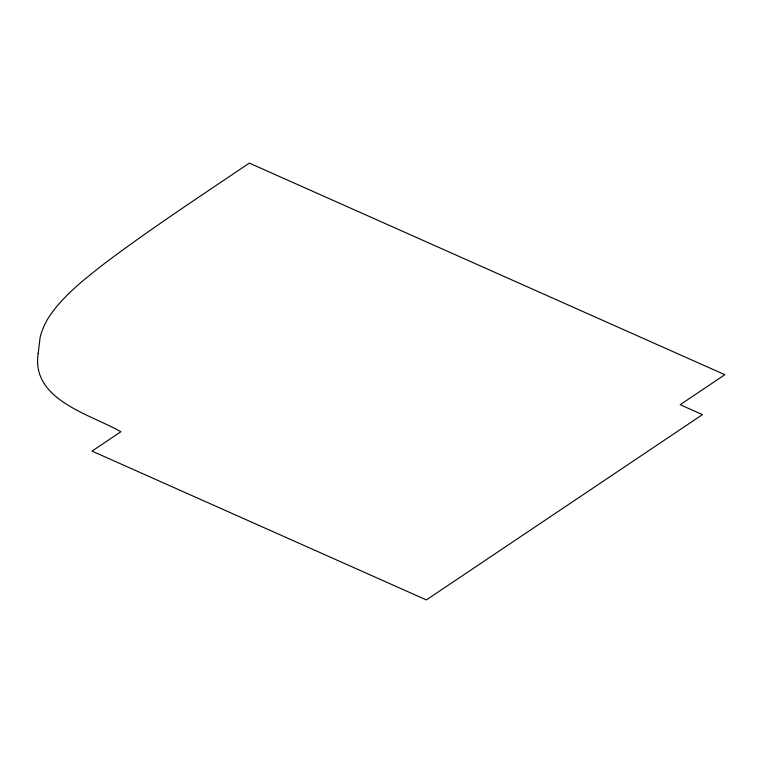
<?xml version="1.0" encoding="UTF-8"?>
<svg xmlns="http://www.w3.org/2000/svg" width="763" height="763" viewBox="0 0 763 763"><rect width="100%" height="100%" fill="white"/><g stroke="black" fill="none" stroke-linecap="round" stroke-linejoin="round"><path stroke-width="1.14" d="M38.179 353.431C30.949 400.022 90.187 414.128 120.859 431.763L92.027 451.114L426.374 599.909L702.446 414.624L680.157 404.705L724.85 374.709L249.329 163.091C199.963 196.492 149.996 229.1 102.442 265.095C83.062 280.431 62.976 295.987 49.109 316.779A158.351 87.173 -7.9 0 0 44.559 324.99A170.941 94.097 -7.9 0 0 41.517 332.525A168.976 93.019 -7.9 0 0 40.134 337.294L38.179 353.431"/></g></svg>
